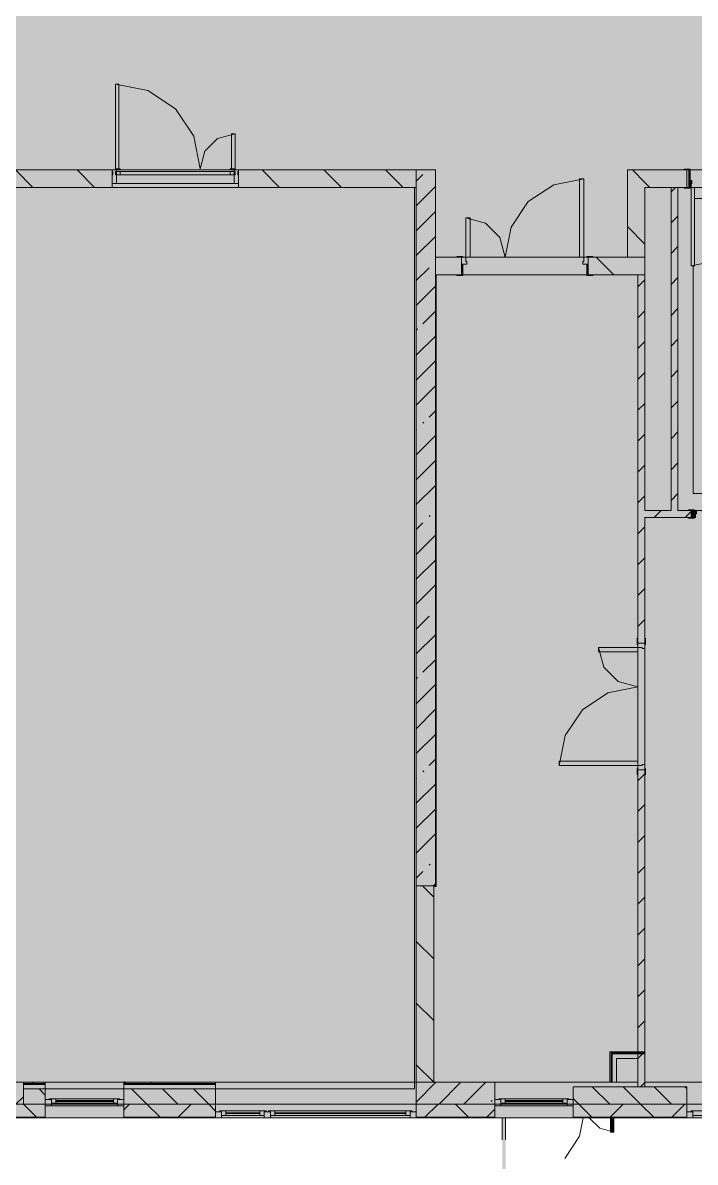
# Model space of a CAD drawing. Header units: millimetres. Extents: x -3817 to 677485, y -22715 to 103890.
# Drawn here: x 17789.2 to 17849.9, y -19609.9 to -19507.1 of the extents above; entities that cross this region are included whole.
import ezdxf

# ---------------------------------------------------------------- set-up
doc = ezdxf.new("R2010")
doc.units = ezdxf.units.MM
doc.layers.add('PDF _Геометрия', color=7, linetype='Continuous', true_color=0x1d1d1d)
doc.layers.add('PDF _Сплошная заливка', color=7, linetype='Continuous', true_color=0xffffff)

msp = doc.modelspace()

# ---------------------------------------------------------------- hatches: boundary and pattern name
at = {"layer": 'PDF _Сплошная заливка', "true_color": 0xd9d9d9, "transparency": 33554559}
for points in [[(17936.19, -19605.9), (17967.27, -19605.9), (17967.27, -19434.13), (17715.86, -19434.13), (17715.86, -19388.54), (17649.34, -19388.54), (17649.34, -19558.6), (17683.53, -19558.6), (17683.53, -19605.9), (17932.54, -19605.9)], [(17824.69, -19584.98), (17826.42, -19584.98), (17826.42, -19520.41), (17824.69, -19520.41), (17824.69, -19584.37)], [(17843.75, -19528.29), (17845.32, -19528.29), (17845.32, -19520.41), (17843.75, -19520.41), (17843.75, -19522.73)], [(17845.32, -19600.13), (17845.32, -19600.03), (17842.37, -19600.03), (17842.37, -19600.13), (17844.69, -19600.13)], [(17782.82, -19604.66), (17789.26, -19604.66), (17789.26, -19602.69), (17782.17, -19602.69), (17782.17, -19604.66)]]:
    msp.add_hatch(color=254, dxfattribs=at).paths.add_polyline_path(points)
h = msp.add_hatch(color=254, dxfattribs=at)
h.paths.add_polyline_path([(17808.67, -19521.99), (17824.69, -19521.99), (17824.69, -19520.41), (17808.67, -19520.41)], flags=0)
h.paths.add_polyline_path([(17797.25, -19521.99), (17797.25, -19520.41), (17781.23, -19520.41), (17781.23, -19521.99), (17790.12, -19521.99)], flags=0)
h = msp.add_hatch(color=254, dxfattribs=at)
h.paths.add_polyline_path([(17935.55, -19521.99), (17935.55, -19520.41), (17920.75, -19520.41), (17920.75, -19521.99), (17921.58, -19521.99)], flags=0)
h.paths.add_polyline_path([(17849.1, -19521.99), (17849.1, -19520.41), (17845.32, -19520.41), (17845.32, -19521.99), (17848.86, -19521.99)], flags=0)
h.paths.add_polyline_path([(17857.21, -19521.99), (17862.48, -19521.99), (17862.48, -19520.41), (17856.97, -19520.41), (17856.97, -19521.99)], flags=0)
at = {"layer": 'PDF _Сплошная заливка', "true_color": 0xcdcdcd, "transparency": 33554559}
msp.add_hatch(color=254, dxfattribs=at).paths.add_polyline_path([(17839.41, -19528.29), (17839.81, -19528.29), (17839.81, -19521.2), (17839.41, -19521.2), (17839.41, -19522.73)])
at = {"layer": 'PDF _Сплошная заливка', "true_color": 0xd9d9d9, "transparency": 33554559}
h = msp.add_hatch(color=254, dxfattribs=at)
h.paths.add_polyline_path([(17845.32, -19529.86), (17845.32, -19528.29), (17840.2, -19528.29), (17840.2, -19529.86), (17841.78, -19529.86)], flags=0)
h.paths.add_polyline_path([(17828.35, -19529.86), (17828.79, -19529.86), (17828.79, -19528.29), (17826.42, -19528.29), (17826.42, -19529.86)], flags=0)
at = {"layer": 'PDF _Сплошная заливка', "true_color": 0xcdcdcd, "transparency": 33554559}
h = msp.add_hatch(color=254, dxfattribs=at)
h.paths.add_polyline_path([(17840.2, -19528.91), (17840.2, -19528.29), (17839.81, -19528.29), (17839.73, -19528.91)], flags=0)
h.paths.add_polyline_path([(17828.79, -19528.91), (17829.26, -19528.91), (17829.18, -19528.68), (17829.18, -19528.29), (17828.79, -19528.29)], flags=0)
at = {"layer": 'PDF _Сплошная заливка', "true_color": 0xd9d9d9, "transparency": 33554559}
h = msp.add_hatch(color=254, dxfattribs=at)
h.paths.add_polyline_path([(17844.9, -19603.09), (17845.32, -19603.09), (17845.32, -19600.13), (17844.69, -19600.13), (17844.69, -19603.09)], flags=0)
h.paths.add_polyline_path([(17844.69, -19599.94), (17845.32, -19599.94), (17845.32, -19574.5), (17844.69, -19574.5), (17844.69, -19593.17)], flags=0)
h.paths.add_polyline_path([(17845.08, -19563.09), (17845.32, -19563.09), (17845.32, -19529.86), (17844.69, -19529.86), (17844.69, -19563.09)], flags=0)
h = msp.add_hatch(color=254, dxfattribs=at)
h.paths.add_polyline_path([(17857.21, -19551.75), (17862.48, -19551.75), (17862.48, -19551.12), (17856.97, -19551.12), (17856.97, -19551.75)], flags=0)
h.paths.add_polyline_path([(17848.55, -19551.75), (17849.49, -19551.75), (17849.49, -19551.12), (17845.32, -19551.12), (17845.32, -19551.75)], flags=0)
at = {"layer": 'PDF _Сплошная заливка', "true_color": 0xcdcdcd, "transparency": 33554559}
h = msp.add_hatch(color=254, dxfattribs=at)
h.paths.add_polyline_path([(17844.69, -19574.5), (17845.32, -19574.5), (17845.32, -19574.03), (17845.08, -19574.11), (17844.69, -19574.11)], flags=0)
h.paths.add_polyline_path([(17845.32, -19563.56), (17845.32, -19563.09), (17844.69, -19563.09), (17844.69, -19563.48), (17845.08, -19563.48)], flags=0)
at = {"layer": 'PDF _Сплошная заливка', "true_color": 0xcfcfcf, "transparency": 33554559}
msp.add_hatch(color=254, dxfattribs=at).paths.add_polyline_path([(17842.37, -19602.69), (17842.76, -19602.69), (17842.76, -19600.13), (17842.37, -19600.13), (17842.37, -19601.98)])
at = {"layer": 'PDF _Сплошная заливка', "true_color": 0xd9d9d9, "transparency": 33554559}
h = msp.add_hatch(color=254, dxfattribs=at)
h.paths.add_polyline_path([(17920.75, -19604.66), (17920.75, -19603.09), (17916.81, -19603.09), (17916.81, -19604.66), (17917.93, -19604.66)], flags=0)
h.paths.add_polyline_path([(17943.5, -19604.66), (17948.31, -19604.66), (17948.31, -19603.09), (17942.01, -19603.09), (17942.01, -19604.66)], flags=0)
h.paths.add_polyline_path([(17891.62, -19604.66), (17891.62, -19603.09), (17883.35, -19603.09), (17883.35, -19604.66)], flags=0)
h.paths.add_polyline_path([(17806.58, -19604.66), (17806.58, -19603.28), (17798.31, -19603.28), (17798.31, -19604.66), (17804.73, -19604.66)], flags=0)
h.paths.add_polyline_path([(17791.23, -19604.66), (17791.23, -19603.28), (17789.26, -19603.28), (17789.26, -19604.66), (17790.12, -19604.66)], flags=0)
h.paths.add_polyline_path([(17838.86, -19604.66), (17849.1, -19604.66), (17849.1, -19603.09), (17838.86, -19603.09)], flags=0)
h.paths.add_polyline_path([(17876.26, -19604.66), (17876.26, -19603.09), (17874.3, -19603.09), (17874.3, -19604.66)], flags=0)
h.paths.add_polyline_path([(17706.32, -19604.66), (17711.31, -19604.66), (17711.31, -19603.09), (17705.01, -19603.09), (17705.01, -19604.66), (17706.14, -19604.66)], flags=0)
h.paths.add_polyline_path([(17727.45, -19604.66), (17727.45, -19603.28), (17725.48, -19603.28), (17725.48, -19604.66)], flags=0)
h.paths.add_polyline_path([(17742.76, -19604.66), (17742.8, -19604.66), (17742.8, -19603.28), (17734.54, -19603.28), (17734.54, -19604.66), (17742.74, -19604.66)], flags=0)
h.paths.add_polyline_path([(17775.52, -19604.66), (17782.17, -19604.66), (17782.17, -19603.09), (17775.09, -19603.09), (17775.09, -19604.66)], flags=0)
h = msp.add_hatch(color=254, dxfattribs=at)
h.paths.add_polyline_path([(17806.58, -19602.79), (17806.58, -19602.69), (17798.31, -19602.69), (17798.31, -19602.79), (17804.73, -19602.79)], flags=0)
h.paths.add_polyline_path([(17789.26, -19602.79), (17791.23, -19602.79), (17791.23, -19602.69), (17789.26, -19602.69)], flags=0)
h = msp.add_hatch(color=254, dxfattribs=at)
h.paths.add_polyline_path([(17804.73, -19602.89), (17806.58, -19602.89), (17806.58, -19602.79), (17798.31, -19602.79), (17798.31, -19602.89)], flags=0)
h.paths.add_polyline_path([(17789.26, -19602.89), (17791.23, -19602.89), (17791.23, -19602.79), (17789.26, -19602.79)], flags=0)
at = {"layer": 'PDF _Сплошная заливка', "true_color": 0xcfcfcf, "transparency": 33554559}
h = msp.add_hatch(color=254, dxfattribs=at)
h.paths.add_polyline_path([(17804.73, -19603.28), (17806.58, -19603.28), (17806.58, -19602.89), (17798.31, -19602.89), (17798.31, -19603.28)], flags=0)
h.paths.add_polyline_path([(17790.12, -19603.28), (17791.23, -19603.28), (17791.23, -19602.89), (17789.26, -19602.89), (17789.26, -19603.28)], flags=0)
at = {"layer": 'PDF _Сплошная заливка', "true_color": 0xd9d9d9, "transparency": 33554559}
h = msp.add_hatch(color=254, dxfattribs=at)
h.paths.add_polyline_path([(17942.01, -19605.84), (17948.31, -19605.84), (17948.31, -19604.66), (17942.01, -19604.66)], flags=0)
h.paths.add_polyline_path([(17955.4, -19605.84), (17966.02, -19605.84), (17966.02, -19604.66), (17955.4, -19604.66)], flags=0)
h.paths.add_polyline_path([(17909.73, -19605.84), (17920.75, -19605.84), (17920.75, -19604.66), (17909.73, -19604.66)], flags=0)
h.paths.add_polyline_path([(17870.46, -19605.84), (17876.26, -19605.84), (17876.26, -19604.66), (17867.21, -19604.66), (17867.21, -19605.84)], flags=0)
h.paths.add_polyline_path([(17883.35, -19605.84), (17891.62, -19605.84), (17891.62, -19604.66), (17883.35, -19604.66)], flags=0)
h.paths.add_polyline_path([(17848.55, -19605.84), (17849.1, -19605.84), (17849.1, -19604.66), (17838.86, -19604.66), (17838.86, -19605.84), (17844.9, -19605.84)], flags=0)
h.paths.add_polyline_path([(17932.54, -19605.84), (17934.92, -19605.84), (17934.92, -19604.66), (17927.84, -19604.66), (17927.84, -19605.84), (17928.89, -19605.84)], flags=0)
h.paths.add_polyline_path([(17768, -19605.84), (17768, -19604.66), (17760.98, -19604.66), (17760.98, -19605.84), (17764.56, -19605.84)], flags=0)
h.paths.add_polyline_path([(17826.64, -19605.84), (17831.78, -19605.84), (17831.78, -19604.66), (17824.69, -19604.66), (17824.69, -19605.84)], flags=0)
h.paths.add_polyline_path([(17775.09, -19605.84), (17791.23, -19605.84), (17791.23, -19604.66), (17775.09, -19604.66)], flags=0)
h.paths.add_polyline_path([(17804.73, -19605.84), (17806.58, -19605.84), (17806.58, -19604.66), (17798.31, -19604.66), (17798.31, -19605.84)], flags=0)
h.paths.add_polyline_path([(17709.79, -19605.84), (17711.31, -19605.84), (17711.31, -19604.66), (17705.01, -19604.66), (17705.01, -19605.84), (17706.14, -19605.84)], flags=0)
h.paths.add_polyline_path([(17695.18, -19605.84), (17697.92, -19605.84), (17697.92, -19604.66), (17683.59, -19604.66), (17683.59, -19605.84), (17687.88, -19605.84)], flags=0)
h.paths.add_polyline_path([(17742.65, -19605.84), (17742.74, -19605.84), (17742.74, -19604.66), (17734.54, -19604.66), (17734.54, -19605.84), (17739, -19605.84)], flags=0)
h.paths.add_polyline_path([(17720.74, -19605.84), (17727.45, -19605.84), (17727.45, -19604.66), (17718.4, -19604.66), (17718.4, -19605.84)], flags=0)
at = {"layer": 'PDF _Сплошная заливка', "true_color": 0xe2e2e2, "transparency": 33554559}
msp.add_hatch(color=254, dxfattribs=at).paths.add_polyline_path([(17842.21, -19607.18), (17842.53, -19607.18), (17842.53, -19605.9), (17842.21, -19605.9), (17842.21, -19606.38)])

# ---------------------------------------------------------------- linework, layer by layer
at = {"layer": 'PDF _Геометрия', "color": 9, "lineweight": 9, "true_color": 0xb7b7b7}
for points in [[(17797.88, -19520.3), (17797.88, -19512.67), (17797.57, -19512.67), (17797.57, -19520.3)], [(17808.04, -19520.3), (17808.35, -19520.3), (17808.35, -19517.15), (17808.04, -19517.15)], [(17849.41, -19520.35), (17848.86, -19520.35), (17848.86, -19520.41), (17849.41, -19520.41)], [(17849.3, -19520.41), (17849.1, -19520.41), (17849.1, -19521.99), (17849.3, -19521.99)], [(17849.41, -19520.41), (17849.3, -19520.41), (17849.3, -19521.36), (17849.41, -19521.36)], [(17839.81, -19521.2), (17839.41, -19521.2), (17839.41, -19528.29), (17839.81, -19528.29)], [(17849.49, -19521.99), (17849.49, -19521.67), (17849.57, -19521.67), (17849.57, -19521.36), (17849.3, -19521.36), (17849.3, -19521.99)], [(17849.41, -19521.99), (17848.86, -19521.99), (17848.86, -19522.05), (17849.41, -19522.05)], [(17849.41, -19521.98), (17849.3, -19521.98), (17849.3, -19521.99), (17849.41, -19521.99)], [(17849.49, -19529.07), (17849.81, -19529.07), (17849.81, -19521.99), (17849.49, -19521.99)], [(17829.18, -19524.74), (17829.18, -19528.29), (17829.57, -19528.29), (17829.57, -19524.74)], [(17828.9, -19528.29), (17828.9, -19528.22), (17828.35, -19528.22), (17828.35, -19528.29)], [(17829.18, -19528.29), (17828.79, -19528.29), (17828.79, -19528.91), (17829.26, -19528.91), (17829.26, -19528.68), (17829.18, -19528.68)], [(17829.57, -19528.29), (17839.41, -19528.29)], [(17839.81, -19528.29), (17839.81, -19528.68), (17839.73, -19528.68), (17839.73, -19528.91), (17840.2, -19528.91), (17840.2, -19528.29)], [(17840.08, -19528.29), (17840.64, -19528.29), (17840.64, -19528.22), (17840.08, -19528.22)], [(17828.9, -19529.86), (17828.9, -19528.91), (17828.79, -19528.91), (17828.79, -19529.86)], [(17840.08, -19529.86), (17840.2, -19529.86), (17840.2, -19528.91), (17840.08, -19528.91)], [(17828.9, -19529.92), (17828.9, -19529.86), (17828.35, -19529.86), (17828.35, -19529.92)], [(17840.08, -19529.92), (17840.64, -19529.92), (17840.64, -19529.86), (17840.08, -19529.86)], [(17849.81, -19551.06), (17849.26, -19551.06), (17849.26, -19551.12), (17849.81, -19551.12)], [(17849.69, -19551.12), (17849.49, -19551.12), (17849.49, -19551.75), (17849.69, -19551.75)], [(17849.89, -19551.75), (17849.89, -19551.43), (17849.97, -19551.43), (17849.97, -19551.12), (17849.69, -19551.12), (17849.69, -19551.75)], [(17849.81, -19551.12), (17849.69, -19551.12), (17849.69, -19551.13), (17849.81, -19551.13)], [(17849.81, -19551.75), (17849.26, -19551.75), (17849.26, -19551.81), (17849.81, -19551.81)], [(17849.81, -19551.74), (17849.69, -19551.74), (17849.69, -19551.75), (17849.81, -19551.75)], [(17837.6, -19574.11), (17837.6, -19573.72), (17844.69, -19573.72), (17844.69, -19563.87), (17841.15, -19563.87), (17841.15, -19563.48), (17841.62, -19565.25), (17842.92, -19566.55), (17844.69, -19567.02), (17841.98, -19567.56), (17839.68, -19569.1), (17838.14, -19571.4)], [(17844.69, -19563.09), (17845.32, -19563.09), (17845.32, -19563.56), (17845.08, -19563.56), (17845.08, -19563.48), (17844.69, -19563.48)], [(17845.31, -19563.21), (17845.31, -19563.09), (17845.32, -19563.09), (17845.32, -19563.21)], [(17845.32, -19563.21), (17845.32, -19562.65), (17845.38, -19562.65), (17845.38, -19563.21)], [(17845.08, -19574.11), (17845.08, -19574.03), (17845.32, -19574.03), (17845.32, -19574.5), (17844.69, -19574.5), (17844.69, -19574.11)], [(17845.32, -19574.5), (17845.31, -19574.5), (17845.31, -19574.39), (17845.32, -19574.39)], [(17845.38, -19574.94), (17845.32, -19574.94), (17845.32, -19574.39), (17845.38, -19574.39)]]:
    msp.add_lwpolyline(points, close=True, dxfattribs=at)
for points in [[(17797.57, -19520.3), (17797.57, -19512.67), (17800.49, -19513.25), (17802.97, -19514.9), (17804.62, -19517.38), (17805.2, -19520.3), (17805.63, -19518.73), (17806.78, -19517.58), (17808.35, -19517.15), (17808.35, -19520.3)], [(17758.32, -19514.74), (17774.92, -19514.74), (17774.92, -19520.41), (17797.26, -19520.41)], [(17797.25, -19520.41), (17797.25, -19520.85)], [(17798, -19520.41), (17798, -19520.3), (17797.57, -19520.3), (17797.57, -19520.41)], [(17807.92, -19520.41), (17807.92, -19520.3), (17808.35, -19520.3), (17808.35, -19520.41)], [(17808.66, -19520.41), (17826.42, -19520.41), (17826.42, -19528.29), (17828.35, -19528.29)], [(17808.67, -19520.85), (17808.67, -19520.41)], [(17843.75, -19528.29), (17843.75, -19520.41), (17848.86, -19520.41)], [(17856.58, -19521.36), (17856.58, -19520.41), (17849.41, -19520.41), (17856.66, -19520.41)], [(17797.57, -19520.54), (17797.57, -19520.85), (17798, -19520.85), (17798, -19520.54)], [(17808.35, -19520.54), (17808.35, -19520.85), (17807.92, -19520.85), (17807.92, -19520.54)], [(17839.81, -19521.2), (17837.1, -19521.74), (17834.8, -19523.27), (17833.26, -19525.57), (17832.72, -19528.29), (17832.25, -19526.51), (17830.95, -19525.22), (17829.18, -19524.74)], [(17766.18, -19602.69), (17780.91, -19602.69), (17780.91, -19599.77), (17785.92, -19599.77), (17785.92, -19602.69), (17824.53, -19602.69), (17824.53, -19521.99), (17808.67, -19521.99), (17808.67, -19521.64)], [(17797.25, -19521.64), (17797.25, -19521.99), (17781.23, -19521.99)], [(17824.53, -19521.99), (17824.53, -19602.69)], [(17848.31, -19521.99), (17848.31, -19551.12)], [(17848.86, -19521.99), (17848.55, -19521.99)], [(17856.58, -19521.67), (17856.58, -19521.99), (17856.04, -19524.7), (17854.5, -19527), (17852.21, -19528.53), (17849.49, -19529.07)], [(17828.35, -19529.86), (17826.5, -19529.86), (17826.5, -19585.04), (17826.5, -19529.86)], [(17844.69, -19562.65), (17844.63, -19562.65), (17844.63, -19563.21), (17844.69, -19563.21), (17844.69, -19562.65), (17844.69, -19529.86)], [(17848.55, -19551.12), (17849.26, -19551.12)], [(17849.26, -19551.75), (17845.32, -19551.75), (17845.32, -19562.65)], [(17841.15, -19563.48), (17844.69, -19563.48), (17844.69, -19563.87), (17844.69, -19573.72), (17844.69, -19574.11), (17837.6, -19574.11)], [(17844.69, -19599.94), (17844.69, -19574.94), (17844.63, -19574.94), (17844.63, -19574.39), (17844.69, -19574.39), (17844.69, -19574.94)], [(17845.32, -19574.94), (17845.32, -19602.69)], [(17826.27, -19585.04), (17826.5, -19585.04), (17826.27, -19585.04), (17826.27, -19602.69)], [(17842.76, -19602.69), (17844.69, -19602.69), (17844.69, -19600.53)], [(17826.64, -19602.69), (17831.93, -19602.69), (17842.17, -19602.69)]]:
    msp.add_lwpolyline(points, dxfattribs=at)
at = {"layer": 'PDF _Геометрия', "color": 8, "lineweight": 9, "true_color": 0x737373}
for points in [[(17797.25, -19520.41), (17781.23, -19520.41), (17781.23, -19521.99), (17797.25, -19521.99)], [(17797.57, -19520.54), (17797.64, -19520.54), (17797.64, -19520.41), (17797.25, -19520.41), (17797.25, -19520.54), (17797.33, -19520.54), (17797.33, -19520.85), (17797.25, -19520.85), (17797.25, -19521.64), (17797.64, -19521.64), (17797.64, -19520.85), (17797.57, -19520.85)], [(17797.64, -19520.41), (17808.27, -19520.41)], [(17808.59, -19520.85), (17808.59, -19520.54), (17808.67, -19520.54), (17808.67, -19520.41), (17808.27, -19520.41), (17808.27, -19520.54), (17808.35, -19520.54), (17808.35, -19520.85), (17808.27, -19520.85), (17808.27, -19521.64), (17808.67, -19521.64), (17808.67, -19520.85)], [(17824.69, -19584.98), (17824.69, -19602.69), (17826.27, -19602.69), (17826.27, -19584.98)], [(17789.26, -19602.69), (17782.17, -19602.69), (17782.17, -19604.66), (17789.26, -19604.66)], [(17791.23, -19603.28), (17791.23, -19602.69), (17789.26, -19602.69), (17789.26, -19603.28)], [(17789.26, -19603.28), (17789.26, -19604.66), (17791.23, -19604.66), (17791.23, -19603.28)], [(17806.58, -19603.28), (17806.58, -19602.69), (17798.31, -19602.69), (17798.31, -19603.28)], [(17798.31, -19603.28), (17798.31, -19604.66), (17806.58, -19604.66), (17806.58, -19603.28)], [(17831.78, -19604.66), (17831.78, -19602.69), (17824.69, -19602.69), (17824.69, -19604.66)], [(17791.23, -19604.8), (17791.23, -19604.25), (17791.78, -19604.25), (17791.78, -19604.8)], [(17797.92, -19604.17), (17791.62, -19604.17), (17791.62, -19604.25), (17791.78, -19604.25), (17791.78, -19604.57), (17797.76, -19604.57), (17797.76, -19604.25), (17797.92, -19604.25)], [(17797.76, -19604.8), (17797.76, -19604.25), (17798.31, -19604.25), (17798.31, -19604.8)], [(17831.78, -19604.8), (17831.78, -19604.25), (17832.33, -19604.25), (17832.33, -19604.8)], [(17838.47, -19604.17), (17832.17, -19604.17), (17832.17, -19604.25), (17832.33, -19604.25), (17832.33, -19604.57), (17838.31, -19604.57), (17838.31, -19604.25), (17838.47, -19604.25)], [(17838.31, -19604.8), (17838.31, -19604.25), (17838.86, -19604.25), (17838.86, -19604.8)], [(17811.15, -19605.27), (17806.98, -19605.27), (17806.98, -19605.35), (17807.13, -19605.35), (17807.13, -19605.67), (17810.99, -19605.67), (17810.99, -19605.35), (17811.15, -19605.35)], [(17810.99, -19605.35), (17811.54, -19605.35)], [(17824.3, -19605.27), (17811.38, -19605.27), (17811.38, -19605.35), (17811.54, -19605.35), (17811.54, -19605.67), (17824.14, -19605.67), (17824.14, -19605.35), (17824.3, -19605.35)], [(17853.67, -19605.27), (17849.49, -19605.27), (17849.49, -19605.35), (17849.65, -19605.35), (17849.65, -19605.67), (17853.51, -19605.67), (17853.51, -19605.35), (17853.67, -19605.35)]]:
    msp.add_lwpolyline(points, close=True, dxfattribs=at)
for points in [[(17790.1, -19521.99), (17788.53, -19520.41)], [(17795.67, -19521.99), (17794.1, -19520.41)], [(17797.25, -19520.85), (17797.25, -19520.41)], [(17797.64, -19521.64), (17808.27, -19521.64), (17797.64, -19521.64), (17797.64, -19520.85), (17797.64, -19520.54), (17797.64, -19520.41), (17797.64, -19520.54), (17797.64, -19520.85), (17808.27, -19520.85), (17797.64, -19520.85)], [(17808.27, -19520.85), (17808.27, -19520.54), (17808.27, -19520.41), (17808.27, -19520.54), (17808.27, -19520.85), (17808.27, -19521.64)], [(17828.35, -19528.29), (17826.42, -19528.29), (17826.42, -19520.41), (17824.69, -19520.41), (17808.67, -19520.41), (17808.67, -19521.99), (17824.69, -19521.99), (17824.69, -19584.98), (17826.42, -19584.98), (17826.42, -19529.86), (17828.35, -19529.86)], [(17808.67, -19520.41), (17808.67, -19520.85)], [(17812.37, -19521.99), (17810.8, -19520.41)], [(17817.94, -19521.99), (17816.37, -19520.41)], [(17823.51, -19521.99), (17821.93, -19520.41)], [(17824.69, -19521.99), (17824.69, -19520.41)], [(17848.86, -19520.41), (17845.32, -19520.41), (17843.75, -19520.41), (17843.75, -19528.29), (17845.32, -19528.29), (17845.32, -19521.99), (17847.68, -19521.99), (17847.68, -19551.12), (17845.32, -19551.12), (17845.32, -19529.86), (17844.69, -19529.86), (17844.69, -19562.65)], [(17845.78, -19521.99), (17845.32, -19521.53), (17844.2, -19520.41)], [(17849.1, -19521.99), (17849.1, -19520.41)], [(17849.41, -19520.41), (17856.66, -19520.41)], [(17797.64, -19520.54), (17808.27, -19520.54), (17797.64, -19520.54)], [(17824.69, -19521.41), (17825.29, -19520.81)], [(17808.67, -19521.64), (17808.67, -19521.99), (17797.25, -19521.99), (17797.25, -19521.64)], [(17824.69, -19523.65), (17826.42, -19521.92)], [(17847.68, -19522.4), (17848.09, -19521.99)], [(17848.31, -19521.99), (17847.68, -19521.99)], [(17849.26, -19551.12), (17848.31, -19551.12), (17848.31, -19521.99), (17848.86, -19521.99)], [(17856.66, -19521.99), (17849.49, -19521.99)], [(17849.68, -19529.07), (17849.68, -19549.59), (17861.49, -19549.59), (17861.49, -19522.98), (17849.81, -19522.98)], [(17824.73, -19525.86), (17826.42, -19524.17)], [(17845.32, -19527.1), (17843.75, -19525.52)], [(17847.68, -19525.18), (17848.27, -19524.6)], [(17824.69, -19528.14), (17826.42, -19526.41)], [(17847.68, -19527.96), (17848.31, -19527.33)], [(17826.42, -19528.29), (17826.42, -19529.86)], [(17828.79, -19529.86), (17828.79, -19528.29)], [(17829.57, -19528.29), (17839.41, -19528.29)], [(17840.2, -19528.29), (17840.2, -19529.86)], [(17840.64, -19529.86), (17845.32, -19529.86), (17845.32, -19528.29), (17840.64, -19528.29)], [(17842.52, -19529.86), (17840.94, -19528.29)], [(17824.69, -19530.39), (17825.85, -19529.23)], [(17826.41, -19528.67), (17826.42, -19528.66)], [(17840.08, -19529.86), (17828.9, -19529.86)], [(17844.69, -19530.96), (17845.32, -19530.33)], [(17847.68, -19530.75), (17848.31, -19530.12)], [(17824.69, -19532.63), (17826.42, -19530.9)], [(17825.29, -19534.28), (17826.42, -19533.15)], [(17844.69, -19533.74), (17845.32, -19533.11)], [(17847.68, -19533.53), (17848.31, -19532.9)], [(17824.73, -19534.84), (17824.82, -19534.75)], [(17824.69, -19537.12), (17826.42, -19535.39)], [(17847.68, -19536.31), (17848.31, -19535.68)], [(17844.69, -19536.52), (17845.32, -19535.89)], [(17824.69, -19539.37), (17826.41, -19537.65)], [(17844.69, -19539.31), (17845.32, -19538.68)], [(17847.68, -19539.1), (17848.31, -19538.47)], [(17824.69, -19541.61), (17826.42, -19539.88)], [(17844.69, -19542.09), (17845.32, -19541.46)], [(17847.68, -19541.88), (17848.31, -19541.25)], [(17825.85, -19542.7), (17826.42, -19542.13)], [(17824.69, -19543.86), (17824.73, -19543.82)], [(17825.29, -19543.26), (17825.39, -19543.17)], [(17847.68, -19544.67), (17848.31, -19544.04)], [(17824.69, -19546.1), (17826.42, -19544.37)], [(17844.69, -19544.87), (17845.32, -19544.24)], [(17824.69, -19548.35), (17826.42, -19546.62)], [(17844.69, -19547.66), (17845.32, -19547.03)], [(17847.68, -19547.45), (17848.31, -19546.82)], [(17824.69, -19550.59), (17826.42, -19548.86)], [(17844.69, -19550.44), (17845.32, -19549.81)], [(17847.68, -19550.23), (17848.31, -19549.6)], [(17826.41, -19551.12), (17826.42, -19551.11)], [(17846.17, -19551.75), (17846.8, -19551.12)], [(17848.95, -19551.75), (17849.49, -19551.21)], [(17849.49, -19551.75), (17849.49, -19551.12)], [(17849.81, -19551.12), (17856.66, -19551.12)], [(17824.69, -19552.84), (17825.29, -19552.24)], [(17825.85, -19551.68), (17825.95, -19551.58)], [(17845.32, -19562.65), (17845.32, -19551.75), (17849.26, -19551.75)], [(17844.69, -19553.23), (17845.32, -19552.6)], [(17824.69, -19555.08), (17826.42, -19553.35)], [(17824.73, -19557.29), (17826.42, -19555.6)], [(17844.69, -19556.01), (17845.32, -19555.38)], [(17824.69, -19559.57), (17826.42, -19557.84)], [(17844.69, -19558.79), (17845.32, -19558.16)], [(17826.41, -19560.1), (17826.42, -19560.09)], [(17824.69, -19561.82), (17825.85, -19560.66)], [(17844.69, -19561.58), (17845.32, -19560.95)], [(17824.69, -19564.06), (17826.42, -19562.33)], [(17844.69, -19563.09), (17845.32, -19563.09)], [(17845.32, -19563.21), (17845.32, -19574.39)], [(17825.29, -19565.71), (17826.42, -19564.58)], [(17844.69, -19573.72), (17844.69, -19563.87)], [(17824.73, -19566.27), (17824.82, -19566.18)], [(17824.69, -19568.55), (17826.42, -19566.82)], [(17824.69, -19570.8), (17826.41, -19569.08)], [(17824.69, -19573.04), (17826.42, -19571.31)], [(17825.85, -19574.13), (17826.42, -19573.56)], [(17825.29, -19574.69), (17825.39, -19574.59)], [(17845.32, -19574.5), (17844.69, -19574.5)], [(17844.69, -19575.5), (17845.32, -19574.87)], [(17824.69, -19575.29), (17824.73, -19575.25)], [(17824.69, -19577.53), (17826.42, -19575.8)], [(17844.69, -19574.94), (17844.69, -19599.94), (17842.76, -19599.94), (17842.27, -19599.94), (17842.17, -19599.94), (17842.17, -19602.69), (17842.76, -19602.69), (17842.76, -19600.53), (17844.69, -19600.53), (17844.69, -19603.09), (17838.86, -19603.09), (17838.86, -19604.66), (17849.1, -19604.66), (17849.1, -19603.09), (17845.32, -19603.09), (17845.32, -19600.13), (17845.32, -19600.03), (17845.32, -19599.94), (17845.32, -19574.94)], [(17844.69, -19578.28), (17845.32, -19577.65)], [(17824.69, -19579.78), (17826.42, -19578.05)], [(17824.69, -19582.02), (17826.42, -19580.29)], [(17844.69, -19581.06), (17845.32, -19580.43)], [(17825.85, -19583.11), (17825.95, -19583.01)], [(17826.41, -19582.55), (17826.42, -19582.54)], [(17824.69, -19584.27), (17825.29, -19583.67)], [(17844.69, -19583.85), (17845.32, -19583.22)], [(17826.27, -19585.99), (17825.25, -19584.98)], [(17826.23, -19584.98), (17826.42, -19584.78)], [(17844.69, -19586.63), (17845.32, -19586)], [(17844.69, -19589.42), (17845.32, -19588.79)], [(17826.27, -19591.55), (17824.69, -19589.98)], [(17844.69, -19592.2), (17845.32, -19591.57)], [(17844.69, -19594.98), (17845.32, -19594.35)], [(17826.27, -19597.12), (17824.69, -19595.55)], [(17844.69, -19597.77), (17845.32, -19597.14)], [(17781.66, -19602.69), (17785.16, -19602.69), (17785.16, -19600.53), (17781.66, -19600.53), (17781.66, -19603.09), (17781.07, -19603.09), (17781.07, -19600.53), (17781.07, -19600.03), (17781.07, -19599.94), (17785.76, -19599.94), (17785.76, -19600.03), (17785.76, -19600.53), (17785.76, -19602.69), (17824.53, -19602.69), (17824.53, -19602.69), (17824.69, -19602.69)], [(17845.32, -19600.03), (17844.69, -19600.03), (17842.76, -19600.03), (17842.37, -19600.03), (17842.27, -19600.03), (17842.27, -19602.69)], [(17844.69, -19600.53), (17844.69, -19600.13), (17842.76, -19600.13), (17842.37, -19600.13), (17842.37, -19602.69)], [(17844.69, -19600.55), (17845.11, -19600.13), (17845.21, -19600.03), (17845.3, -19599.94), (17845.32, -19599.92)], [(17845.32, -19599.94), (17844.69, -19599.94)], [(17845.32, -19600.13), (17844.69, -19600.13)], [(17845.21, -19600.03), (17845.26, -19599.98)], [(17826.27, -19602.69), (17824.69, -19601.12)], [(17791.23, -19602.79), (17789.26, -19602.79)], [(17791.23, -19602.89), (17789.26, -19602.89)], [(17790.28, -19602.89), (17790.18, -19602.79), (17790.08, -19602.69)], [(17791.23, -19603.84), (17790.67, -19603.28)], [(17791.23, -19602.69), (17791.23, -19603.28)], [(17791.23, -19602.69), (17798.31, -19602.69)], [(17798.31, -19603.28), (17791.23, -19603.28)], [(17798.31, -19603.28), (17798.31, -19602.69)], [(17806.58, -19602.79), (17798.31, -19602.79)], [(17806.58, -19602.89), (17798.31, -19602.89)], [(17798.42, -19602.68), (17798.37, -19602.63)], [(17798.63, -19602.89), (17798.53, -19602.79), (17798.43, -19602.69)], [(17801.58, -19605.84), (17800.4, -19604.66), (17799.02, -19603.28)], [(17800.59, -19602.89), (17800.69, -19602.79), (17800.79, -19602.69)], [(17803.18, -19604.66), (17801.8, -19603.28)], [(17806.58, -19605.28), (17805.97, -19604.66), (17804.59, -19603.28)], [(17806.58, -19602.69), (17806.58, -19603.28)], [(17806.58, -19602.69), (17824.53, -19602.69)], [(17824.53, -19603.28), (17806.58, -19603.28)], [(17824.53, -19602.69), (17824.53, -19603.28)], [(17824.69, -19604.47), (17826.47, -19602.69)], [(17826.64, -19602.69), (17842.02, -19602.69), (17842.17, -19602.69), (17844.53, -19602.69), (17844.69, -19602.69)], [(17826.75, -19604.66), (17828.66, -19602.75)], [(17828.99, -19604.66), (17830.96, -19602.69)], [(17842.15, -19604.66), (17840.58, -19603.09)], [(17846.12, -19605.84), (17844.94, -19604.66), (17843.36, -19603.09)], [(17844.69, -19603.09), (17845.32, -19603.09)], [(17844.94, -19603.09), (17845.32, -19602.7)], [(17845.32, -19602.69), (17845.48, -19602.69), (17870.2, -19602.69)], [(17847.72, -19604.66), (17846.15, -19603.09)], [(17849.1, -19603.25), (17848.93, -19603.09)], [(17768, -19604.66), (17775.09, -19604.66), (17775.09, -19605.9), (17775.09, -19604.66), (17782.17, -19604.66), (17789.26, -19604.66), (17791.23, -19604.66), (17791.23, -19605.9), (17791.23, -19604.66), (17798.31, -19604.66)], [(17788.58, -19604.66), (17789.26, -19603.99)], [(17790.44, -19605.84), (17789.26, -19604.66), (17789.26, -19604.66)], [(17791.78, -19604.25), (17791.23, -19604.25)], [(17807.13, -19605.9), (17807.13, -19605.35), (17806.58, -19605.35), (17806.58, -19605.9), (17806.58, -19604.66), (17798.31, -19604.66), (17798.31, -19605.9), (17798.31, -19604.66), (17791.23, -19604.66)], [(17791.62, -19604.17), (17797.92, -19604.17)], [(17792.17, -19604.17), (17792.17, -19604.57)], [(17792.17, -19604.33), (17797.37, -19604.33)], [(17797.37, -19604.41), (17792.17, -19604.41)], [(17797.37, -19604.17), (17797.37, -19604.57)], [(17798.31, -19604.25), (17797.76, -19604.25)], [(17798.31, -19605.17), (17798.82, -19604.66)], [(17803.21, -19605.84), (17804.39, -19604.66)], [(17838.86, -19604.66), (17831.78, -19604.66), (17831.78, -19605.9), (17831.78, -19604.66), (17824.69, -19604.66), (17824.69, -19605.9), (17824.69, -19604.66), (17806.58, -19604.66)], [(17806.58, -19605.9), (17806.58, -19604.66), (17824.69, -19604.66)], [(17825.48, -19605.84), (17826.66, -19604.66)], [(17829.42, -19605.84), (17828.24, -19604.66)], [(17831.47, -19604.43), (17831.56, -19604.34)], [(17832.33, -19604.25), (17831.78, -19604.25)], [(17849.65, -19605.9), (17849.65, -19605.35), (17849.1, -19605.35), (17849.1, -19605.9), (17849.1, -19604.66), (17838.86, -19604.66), (17838.86, -19605.9), (17838.86, -19604.66), (17831.78, -19604.66)], [(17832.17, -19604.17), (17838.47, -19604.17)], [(17832.72, -19604.17), (17832.72, -19604.57)], [(17832.72, -19604.33), (17837.92, -19604.33)], [(17837.92, -19604.41), (17832.72, -19604.41)], [(17837.92, -19604.17), (17837.92, -19604.57)], [(17838.86, -19604.25), (17838.31, -19604.25)], [(17840.55, -19605.84), (17839.37, -19604.66), (17838.86, -19604.15)], [(17842.18, -19605.84), (17843.36, -19604.66)], [(17847.75, -19605.84), (17848.93, -19604.66)], [(17883.35, -19604.66), (17876.26, -19604.66), (17876.26, -19605.9), (17876.26, -19604.66), (17874.3, -19604.66), (17867.21, -19604.66), (17867.21, -19605.9), (17867.21, -19604.66), (17849.1, -19604.66)], [(17849.1, -19605.9), (17849.1, -19604.66), (17867.21, -19604.66)], [(17791.23, -19604.8), (17798.31, -19604.8)], [(17807.13, -19605.35), (17806.58, -19605.35)], [(17806.98, -19605.27), (17811.15, -19605.27)], [(17807.53, -19605.27), (17807.53, -19605.67)], [(17807.53, -19605.43), (17810.6, -19605.43)], [(17810.6, -19605.51), (17807.53, -19605.51)], [(17810.6, -19605.27), (17810.6, -19605.67)], [(17810.99, -19605.9), (17810.99, -19605.35), (17811.54, -19605.35), (17811.54, -19605.9)], [(17811.38, -19605.27), (17824.3, -19605.27)], [(17811.94, -19605.27), (17811.94, -19605.67)], [(17811.94, -19605.43), (17823.75, -19605.43)], [(17823.75, -19605.51), (17811.94, -19605.51)], [(17823.75, -19605.27), (17823.75, -19605.67)], [(17824.14, -19605.9), (17824.14, -19605.35), (17824.69, -19605.35), (17824.69, -19605.9)], [(17824.69, -19605.35), (17824.14, -19605.35)], [(17831.05, -19605.84), (17831.78, -19605.11)], [(17831.78, -19604.8), (17838.86, -19604.8)], [(17849.65, -19605.35), (17849.1, -19605.35)], [(17849.49, -19605.27), (17853.67, -19605.27)], [(17775.09, -19605.84), (17791.23, -19605.84)], [(17775.09, -19605.86), (17791.23, -19605.86)], [(17798.31, -19605.84), (17806.58, -19605.84)], [(17798.31, -19605.86), (17806.58, -19605.86)], [(17824.69, -19605.84), (17831.78, -19605.84)], [(17824.69, -19605.86), (17831.78, -19605.86)], [(17838.86, -19605.84), (17849.1, -19605.84)], [(17838.86, -19605.86), (17849.1, -19605.86)]]:
    msp.add_lwpolyline(points, dxfattribs=at)
at = {"layer": 'PDF _Геометрия', "color": 7, "lineweight": 9}
for points in [[(17772.72, -19605.9), (17775.09, -19605.9), (17791.23, -19605.9), (17795.95, -19605.9)], [(17798.31, -19605.9), (17791.23, -19605.9)], [(17824.69, -19605.9), (17806.58, -19605.9), (17807.13, -19605.9), (17824.14, -19605.9), (17824.69, -19605.9), (17806.58, -19605.9), (17798.31, -19605.9), (17802.25, -19605.9)], [(17804.61, -19605.9), (17809.34, -19605.9)], [(17811.54, -19605.9), (17810.99, -19605.9)], [(17817.6, -19605.9), (17819.97, -19605.9)], [(17822.33, -19605.9), (17824.69, -19605.9), (17831.78, -19605.9), (17832.45, -19605.9)], [(17831.78, -19605.9), (17838.86, -19605.9), (17849.1, -19605.9), (17867.21, -19605.9), (17866.66, -19605.9), (17849.65, -19605.9), (17849.1, -19605.9), (17867.21, -19605.9)], [(17832.76, -19605.9), (17836.3, -19605.9)], [(17838.67, -19605.9), (17842.21, -19605.9)], [(17842.53, -19605.9), (17843.19, -19605.9)], [(17845.95, -19605.9), (17848.31, -19605.9)]]:
    msp.add_lwpolyline(points, dxfattribs=at)
at = {"layer": 'PDF _Геометрия', "color": 253, "lineweight": 9, "true_color": 0xaaaaaa}
for points in [[(17832.45, -19605.9), (17832.45, -19607.88)], [(17832.76, -19607.88), (17832.76, -19605.9)], [(17839.76, -19605.9), (17839.43, -19607.55), (17838.1, -19609.55)], [(17840.34, -19605.92), (17841.27, -19606.84), (17842.53, -19607.18)], [(17842.21, -19605.9), (17842.21, -19607.18), (17842.53, -19607.18), (17842.53, -19605.9)]]:
    msp.add_lwpolyline(points, dxfattribs=at)
at = {"layer": 'PDF _Сплошная заливка', "color": 254, "lineweight": 35, "true_color": 0xcdcdcd, "transparency": 33554559}
for points in [[(17797.88, -19520.3), (17797.88, -19512.67), (17797.57, -19520.3), (17797.57, -19512.67)], [(17808.35, -19520.3), (17808.35, -19517.15), (17808.04, -19520.3), (17808.04, -19517.15)], [(17849.41, -19520.41), (17849.41, -19520.35), (17848.86, -19520.41)], [(17849.3, -19521.36), (17849.41, -19521.36), (17849.3, -19520.41), (17849.41, -19520.41)], [(17849.49, -19521.99), (17849.57, -19521.36), (17849.3, -19521.99), (17849.3, -19521.36)], [(17849.81, -19529.07), (17849.81, -19521.99), (17849.49, -19529.07), (17849.49, -19521.99)], [(17829.57, -19528.29), (17829.57, -19524.74), (17829.18, -19528.29), (17829.18, -19524.74)], [(17828.9, -19528.29), (17828.9, -19528.22), (17828.35, -19528.29)], [(17840.64, -19528.29), (17840.64, -19528.22), (17840.08, -19528.29)], [(17828.9, -19529.86), (17828.9, -19528.91), (17828.79, -19529.86), (17828.79, -19528.91)], [(17840.2, -19529.86), (17840.2, -19528.91), (17840.08, -19529.86), (17840.08, -19528.91)], [(17828.9, -19529.92), (17828.9, -19529.86), (17828.35, -19529.92)], [(17840.64, -19529.92), (17840.64, -19529.86), (17840.08, -19529.92)], [(17849.81, -19551.12), (17849.81, -19551.06), (17849.26, -19551.12)], [(17849.89, -19551.75), (17849.97, -19551.12), (17849.69, -19551.75), (17849.69, -19551.12)], [(17841.15, -19563.87), (17844.69, -19563.87), (17841.15, -19563.48), (17844.69, -19563.48)], [(17844.69, -19574.11), (17844.69, -19573.72), (17837.6, -19574.11), (17837.6, -19573.72)], [(17844.63, -19574.94), (17844.69, -19574.94), (17844.63, -19574.39)], [(17845.32, -19574.94), (17845.38, -19574.94), (17845.32, -19574.39)]]:
    msp.add_solid(points, dxfattribs=at)
at = {"layer": 'PDF _Сплошная заливка', "color": 254, "lineweight": 35, "true_color": 0xd7d7d7, "transparency": 33554559}
for points in [[(17849.1, -19521.99), (17849.3, -19521.99), (17849.1, -19520.41), (17849.3, -19520.41)], [(17849.49, -19551.75), (17849.69, -19551.75), (17849.49, -19551.12), (17849.69, -19551.12)]]:
    msp.add_solid(points, dxfattribs=at)
at = {"layer": 'PDF _Сплошная заливка', "color": 254, "lineweight": 35, "true_color": 0xd9d9d9, "transparency": 33554559}
for points in [[(17848.31, -19551.12), (17848.31, -19521.99), (17847.68, -19551.12), (17847.68, -19521.99)], [(17826.27, -19602.69), (17826.27, -19584.98), (17824.69, -19602.69), (17824.69, -19584.98)], [(17842.27, -19602.69), (17842.27, -19600.03), (17842.17, -19602.69), (17842.17, -19599.94)], [(17842.37, -19600.03), (17845.32, -19600.03), (17842.27, -19599.94), (17845.32, -19599.94)], [(17842.37, -19602.69), (17842.37, -19600.13), (17842.27, -19602.69), (17842.27, -19600.03)], [(17824.69, -19604.66), (17831.78, -19604.66), (17824.69, -19602.69), (17831.78, -19602.69)]]:
    msp.add_solid(points, dxfattribs=at)
at = {"layer": 'PDF _Сплошная заливка', "color": 254, "lineweight": 35, "true_color": 0xcfcfcf, "transparency": 33554559}
msp.add_solid([(17844.69, -19600.53), (17844.69, -19600.13), (17842.76, -19600.53), (17842.76, -19600.13)], dxfattribs=at)
at = {"layer": 'PDF _Сплошная заливка', "color": 254, "lineweight": 35, "true_color": 0xe2e2e2, "transparency": 33554559}
msp.add_solid([(17832.76, -19612.22), (17832.76, -19605.9), (17832.45, -19612.22), (17832.45, -19605.9)], dxfattribs=at)

doc.saveas('drawing.dxf')
